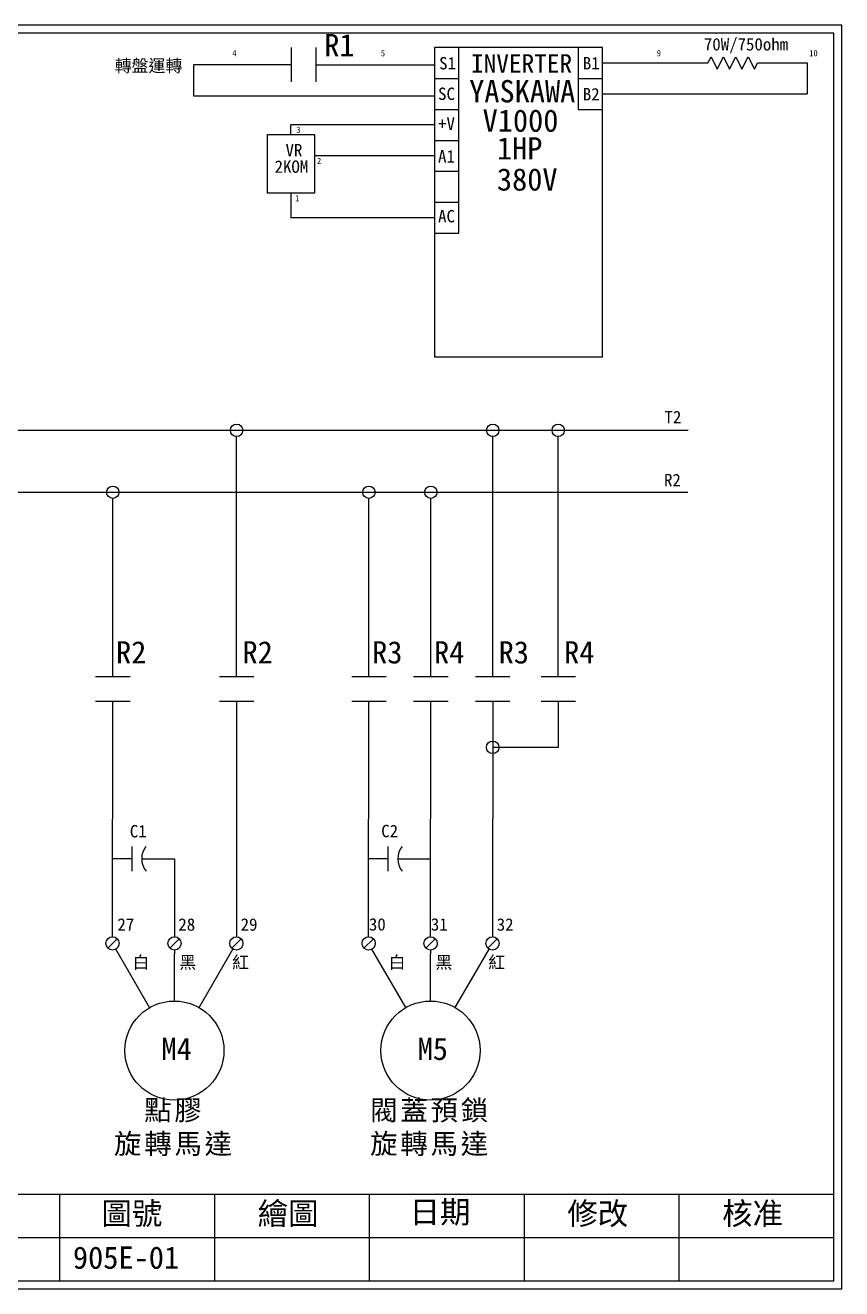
# Model space of a CAD drawing. Extents: x 10 to 297, y 3 to 207.
# Drawn here: x 165.2 to 297, y 3 to 207 of the extents above; entities that cross this region are included whole.
import ezdxf

# ---------------------------------------------------------------- set-up
doc = ezdxf.new("R2010")
doc.units = 0
doc.layers.get('0').update_dxf_attribs({"linetype": 'CONTINUOUS'})
doc.layers.add('圖框層', color=7, linetype='CONTINUOUS')
doc.layers.add('標尺寸層', color=3, linetype='CONTINUOUS')
doc.styles.add('STSL', font='KAIU.TTF')
doc.styles.add('標楷體', font='KAIU.TTF')

msp = doc.modelspace()

# ---------------------------------------------------------------- linework, layer by layer
for p, q in [((258.36, 203.39), (231.22, 203.39)), ((231.22, 203.39), (231.22, 153.39)), ((231.22, 203.39), (231.22, 193.39)), ((231.22, 203.39), (231.22, 198.39)), ((235.16, 198.39), (235.16, 203.39)), ((254.42, 203.39), (254.42, 198.39)), ((258.36, 153.39), (258.36, 203.39)), ((258.36, 198.39), (258.36, 203.39)), ((208.11, 200.6), (192.35, 200.6)), ((192.35, 200.6), (192.35, 195.6)), ((212.09, 200.6), (231.22, 200.6)), ((258.36, 200.89), (275.39, 200.89)), ((275.39, 200.89), (275.89, 201.89)), ((275.89, 201.89), (276.89, 199.89)), ((276.89, 199.89), (277.89, 201.89)), ((277.89, 201.89), (278.89, 199.89)), ((278.89, 199.89), (279.89, 201.89)), ((279.89, 201.89), (280.89, 199.89)), ((280.89, 199.89), (281.89, 201.89)), ((281.89, 201.89), (282.89, 199.89)), ((282.89, 199.89), (283.39, 200.89)), ((283.39, 200.89), (291.43, 200.89)), ((291.43, 200.89), (291.43, 195.89)), ((231.22, 198.39), (235.16, 198.39)), ((235.16, 193.39), (235.16, 198.39)), ((254.42, 198.39), (258.36, 198.39)), ((254.42, 198.39), (254.42, 193.39)), ((258.36, 193.39), (258.36, 198.39)), ((258.36, 195.89), (291.43, 195.89)), ((192.35, 195.6), (231.22, 195.6)), ((231.22, 193.39), (235.16, 193.39)), ((235.16, 188.39), (235.16, 193.39)), ((254.42, 193.39), (258.36, 193.39)), ((208.07, 189.34), (208.07, 190.89)), ((231.22, 190.89), (208.07, 190.89)), ((204.28, 189.34), (211.86, 189.34)), ((204.28, 179.87), (204.28, 189.34)), ((211.86, 189.34), (211.86, 179.87)), ((231.22, 188.39), (235.16, 188.39)), ((235.16, 183.39), (235.16, 188.39)), ((231.22, 185.89), (211.86, 185.89)), ((231.22, 183.39), (235.16, 183.39)), ((235.16, 178.39), (235.16, 183.39)), ((211.86, 179.87), (204.28, 179.87)), ((208.07, 179.87), (208.07, 175.89)), ((231.22, 178.39), (235.16, 178.39)), ((235.16, 173.39), (235.16, 178.39)), ((231.22, 175.89), (208.07, 175.89)), ((231.22, 173.39), (235.16, 173.39)), ((258.36, 153.39), (231.22, 153.39)), ((199.29, 101.85), (199.29, 140.58)), ((240.65, 101.85), (240.65, 140.58)), ((251.22, 101.85), (251.22, 140.58)), ((179.29, 101.85), (179.29, 130.58)), ((220.65, 101.85), (220.65, 130.58)), ((230.65, 101.85), (230.65, 130.58)), ((179.25, 59.82), (179.29, 97.88)), ((199.29, 97.88), (199.26, 59.82)), ((220.61, 59.82), (220.65, 97.88)), ((230.61, 59.82), (230.65, 97.88)), ((240.65, 97.88), (240.61, 59.82)), ((251.22, 97.88), (251.22, 90.39)), ((251.22, 90.39), (240.64, 90.4)), ((240.64, 90.4), (240.64, 90.4)), ((182.41, 70.41), (182.41, 74.41)), ((223.77, 70.41), (223.77, 74.41)), ((182.41, 72.41), (179.26, 72.41)), ((183.96, 72.41), (189.25, 72.41)), ((223.77, 72.41), (220.62, 72.41)), ((225.32, 72.41), (230.61, 72.41)), ((180.01, 59.51), (178.5, 57.99)), ((190.01, 59.51), (188.5, 57.99)), ((200.01, 59.51), (198.5, 57.99)), ((221.37, 59.51), (219.85, 57.99)), ((231.37, 59.51), (229.85, 57.99)), ((241.37, 59.51), (239.85, 57.99)), ((185.24, 48.38), (179.79, 57.82)), ((189.24, 57.68), (189.24, 57.09)), ((193.24, 48.38), (198.7, 57.83)), ((226.6, 48.38), (221.15, 57.82)), ((230.6, 57.68), (230.6, 57.09)), ((234.6, 48.38), (240.06, 57.83)), ((189.24, 49.45), (189.24, 57.09)), ((230.6, 49.45), (230.6, 57.09))]:
    msp.add_line(p, q)
for centre, radius in [((199.29, 141.58), 1), ((240.65, 141.58), 1), ((251.22, 141.58), 1), ((179.29, 131.58), 1), ((220.65, 131.58), 1), ((230.65, 131.58), 1), ((240.64, 90.4), 1), ((179.25, 58.75), 1.07), ((189.25, 58.75), 1.07), ((199.25, 58.75), 1.07), ((220.61, 58.75), 1.07), ((230.61, 58.75), 1.07), ((240.61, 58.75), 1.07), ((189.24, 41.45), 8), ((230.6, 41.45), 8)]:
    msp.add_circle(centre, radius)
for centre in [(187.19, 72.41), (228.54, 72.41)]:
    msp.add_arc(centre, 3.23, 141.7755, 218.4018)
at = {"layer": '圖框層', "color": 7}
for p, q in [((297, 206.97), (10, 206.97)), ((297, 3), (297, 206.97)), ((295.75, 205.72), (11.25, 205.72)), ((295.75, 4.25), (295.75, 205.72)), ((11.25, 18.25), (295.75, 18.25)), ((170.75, 4.25), (170.75, 18.25)), ((195.75, 4.25), (195.75, 18.25)), ((220.75, 4.25), (220.75, 18.25)), ((245.75, 4.25), (245.75, 18.25)), ((270.75, 4.25), (270.75, 18.25)), ((145.75, 11.25), (295.75, 11.25)), ((11.25, 4.25), (295.75, 4.25)), ((10, 3), (297, 3))]:
    msp.add_line(p, q, dxfattribs=at)
at = {"layer": '標尺寸層', "color": 7}
for p, q in [((208.11, 203.39), (208.11, 197.82)), ((212.09, 203.39), (212.09, 197.82)), ((59.75, 141.58), (272.2, 141.58)), ((59.75, 131.58), (272.14, 131.58)), ((176.51, 101.85), (182.08, 101.85)), ((196.51, 101.85), (202.08, 101.85)), ((217.87, 101.85), (223.43, 101.85)), ((227.87, 101.85), (233.43, 101.85)), ((237.87, 101.85), (243.43, 101.85)), ((248.44, 101.85), (254, 101.85)), ((176.51, 97.88), (182.08, 97.88)), ((196.51, 97.88), (202.08, 97.88)), ((217.87, 97.88), (223.43, 97.88)), ((227.87, 97.88), (233.43, 97.88)), ((237.87, 97.88), (243.43, 97.88)), ((248.44, 97.88), (254, 97.88)), ((189.25, 72.41), (189.25, 59.82))]:
    msp.add_line(p, q, dxfattribs=at)

# ---------------------------------------------------------------- texts
at = {"color": 0, "char_height": 3.25, "width": 30.8091, "attachment_point": 2, "style": '標楷體'}
for s, insert in [('{\\T1.1;點膠\\P旋轉馬達}', (189.24, 33.45)), ('{\\T1.1;閥蓋預鎖\\P旋轉馬達}', (230.6, 33.45))]:
    msp.add_mtext(s, dxfattribs=dict(at, insert=insert))
at = {"layer": '圖框層', "color": 4, "style": 'STSL'}
for s, height, p in [('R1', 3.6, (213.44, 201.96)), ('70W/750ohm', 2, (274.74, 202.9)), ('4', 1, (198.6, 201.96)), ('5', 1, (222.59, 201.96)), ('INVERTER', 3, (237.14, 199.3)), ('9', 1, (267.12, 201.96)), ('10', 1, (291.76, 201.96)), ('轉盤運轉', 2, (179.6, 199.44)), ('S1', 2, (231.99, 199.84)), ('B1', 2, (255.19, 199.84)), ('YASKAWA', 3.6, (236.84, 194.52)), ('SC', 2, (231.82, 194.91)), ('B2', 2, (255.19, 194.84)), ('+V', 2, (231.82, 190.08)), ('V1000', 3.6, (239.01, 189.78)), ('3', 1, (208.93, 189.6)), ('VR', 2, (207.19, 185.81)), ('1HP', 3.6, (241.32, 185.3)), ('A1', 2, (231.82, 184.81)), ('2KOM', 2, (205.42, 183.15)), ('2', 1, (212.28, 184.58)), ('380V', 3.6, (241.32, 180.28)), ('1', 1, (208.75, 178.55)), ('AC', 2, (231.82, 175.15)), ('T2', 2, (268.38, 142.72)), ('R2', 2, (268.3, 132.55)), ('R2', 3.6, (179.82, 103.94)), ('R2', 3.6, (200.24, 103.94)), ('R3', 3.6, (221.17, 103.94)), ('R4', 3.6, (231.17, 103.94)), ('R3', 3.6, (241.6, 103.94)), ('R4', 3.6, (252.17, 103.94)), ('C1', 2, (182.04, 75.86)), ('C2', 2, (222.64, 75.89)), ('27', 2, (180.04, 60.8)), ('28', 2, (189.88, 60.8)), ('29', 2, (199.94, 60.8)), ('30', 2, (220.65, 60.82)), ('31', 2, (230.65, 60.82)), ('32', 2, (241.29, 60.8)), ('白', 2, (182.48, 54.69)), ('黑', 2, (190.03, 54.69)), ('紅', 2, (198.56, 54.69)), ('白', 2, (223.84, 54.69)), ('黑', 2, (231.38, 54.69)), ('紅', 2, (239.92, 54.69)), ('M4', 3.6, (187.16, 39.93)), ('M5', 3.6, (228.52, 39.93)), ('圖號', 3.6, (177.47, 13.34)), ('繪圖', 3.6, (202.69, 13.34)), ('日期', 3.6, (227.22, 13.59)), ('修改', 3.6, (252.69, 13.34)), ('核准', 3.6, (277.69, 13.34)), ('905E-01', 3.6, (172.86, 6.22))]:
    msp.add_text(s, height=height, dxfattribs=at).set_placement(p)

doc.saveas('drawing.dxf')
